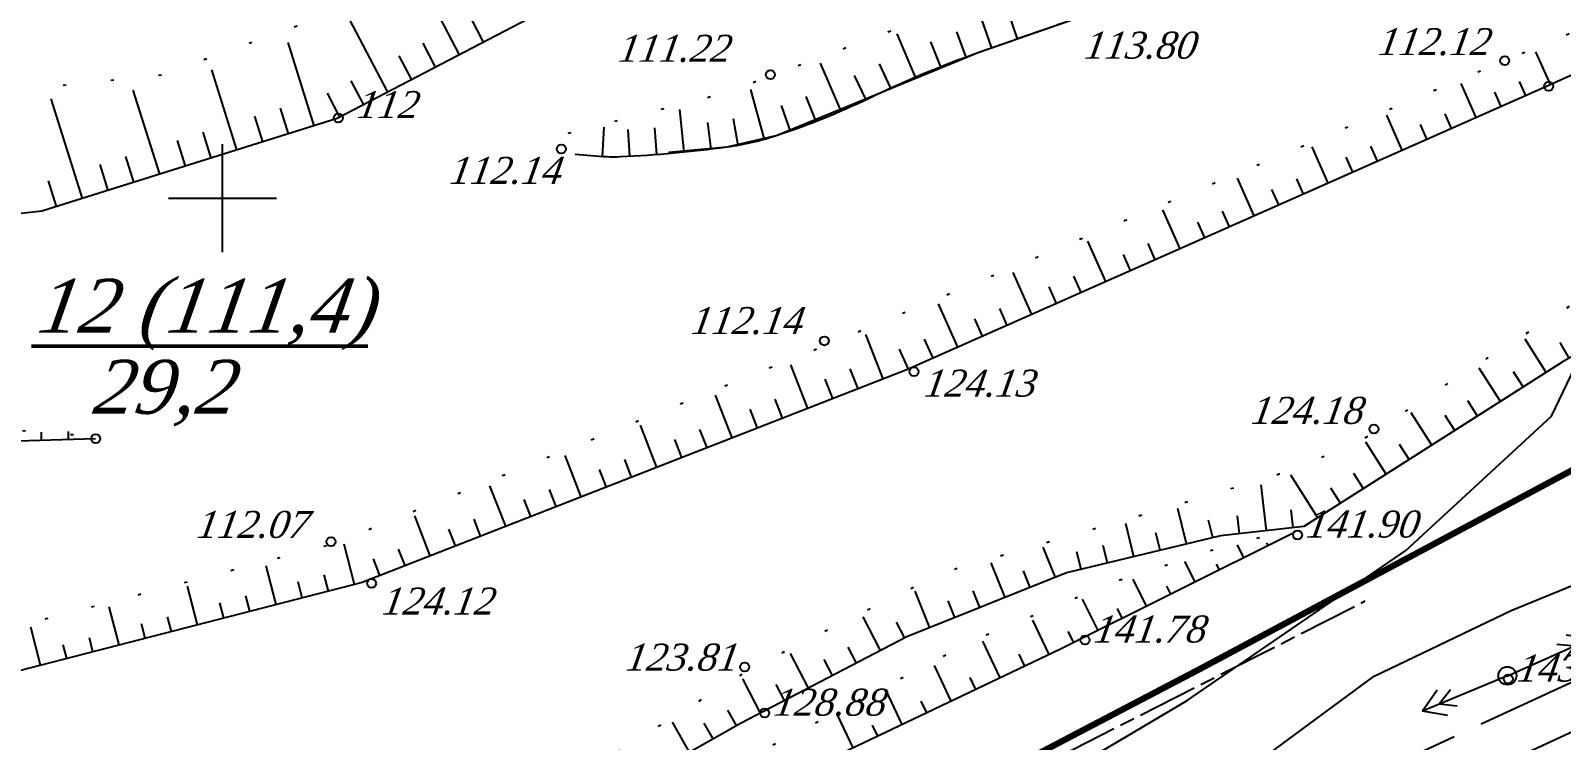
# Model space of a CAD drawing. Header units: millimetres. Extents: x 1400 to 4853, y -623 to 1865.
# Drawn here: x 2894 to 2945, y 1475.2 to 1498.9 of the extents above; entities that cross this region are included whole.
import ezdxf

# ---------------------------------------------------------------- set-up
doc = ezdxf.new("R2010")
doc.units = ezdxf.units.MM
doc.set_wipeout_variables(frame=1)
for name, pattern in [('1_155_C', [3, 2, -0.25, 0.5, -0.25]), ('ADOT1', [1.6, 0.1, -1.5]), ('AHIDDEN5', [9, 8, -1])]:
    doc.linetypes.add(name, pattern=pattern)
for name, color, linetype in [('01_Горизонт_86', 7, 'Continuous'), ('02_Горизонт_100', 7, 'Continuous'), ('02_Горизонт_112', 7, 'Continuous'), ('02_Горизонт_128', 7, 'Continuous'), ('CONT-MNR', 7, 'Continuous'), ('авт_дор', 7, 'Continuous'), ('жел_дор', 7, 'Continuous'), ('кресты', 7, 'Continuous'), ('НАДЗЕМКА', 7, 'Continuous'), ('ПИКЕТЫ', 7, 'Continuous'), ('Скважины', 7, 'Continuous')]:
    doc.layers.add(name, color=color, linetype=linetype)
doc.layers.add('Center_Lines', color=5, linetype='Continuous', plot=False)
doc.styles.add('universw', font='timesi.ttf', dxfattribs={"oblique": 10})

# ---------------------------------------------------------------- blocks, each defined once
blk = doc.blocks.new('108')
at = {"color": 0, "linetype": 'Continuous', "lineweight": 0}
blk.add_wipeout([(0.506, -0.115), (0.515, -0.061), (0.519, -0.007), (0.517, 0.047), (0.509, 0.101), (0.496, 0.154), (0.477, 0.205), (0.453, 0.253), (0.424, 0.299), (0.39, 0.342), (0.352, 0.381), (0.31, 0.416), (0.265, 0.446), (0.217, 0.471), (0.166, 0.491), (0.114, 0.506), (0.06, 0.515), (0.006, 0.519), (-0.048, 0.517), (-0.102, 0.509), (-0.155, 0.496), (-0.206, 0.477), (-0.255, 0.453), (-0.301, 0.424), (-0.343, 0.39), (-0.382, 0.352), (-0.417, 0.31), (-0.447, 0.265), (-0.472, 0.217), (-0.493, 0.166), (-0.507, 0.114), (-0.517, 0.06), (-0.52, 0.006), (-0.518, -0.048), (-0.51, -0.102), (-0.497, -0.155), (-0.478, -0.206), (-0.454, -0.255), (-0.425, -0.301), (-0.391, -0.343), (-0.353, -0.382), (-0.311, -0.417), (-0.266, -0.447), (-0.218, -0.472), (-0.167, -0.493), (-0.115, -0.507), (-0.061, -0.517), (-0.007, -0.52), (0.047, -0.518), (0.101, -0.51), (0.154, -0.497), (0.205, -0.478), (0.253, -0.454), (0.299, -0.425), (0.342, -0.391), (0.381, -0.353), (0.416, -0.311), (0.446, -0.266), (0.471, -0.218), (0.492, -0.167)], dxfattribs=at)
at = {"linetype": 'Continuous'}
h = blk.add_hatch(color=0, dxfattribs=at)
edge = h.paths.add_edge_path()
edge.add_arc((0, 0), 0.0196, 0, 360)
at = {"color": 0, "linetype": 'Continuous'}
for radius in [0.5, 0.0196]:
    blk.add_circle((0, 0), radius, dxfattribs=at)
blk = doc.blocks.new('115_3')
at = {"color": 0, "linetype": 'Continuous'}
for p, q in [((0, 0), (5.1, 0)), ((3.223, 0.492), (4.098, 0)), ((3.223, -0.492), (4.098, 0)), ((3.907, 0.759), (5.1, 0)), ((3.907, -0.759), (5.1, 0))]:
    blk.add_line(p, q, dxfattribs=at)

msp = doc.modelspace()

# ---------------------------------------------------------------- linework, layer by layer
at = {"layer": '01_Горизонт_86', "color": 0, "linetype": 'Continuous'}
for p, q in [((2908.2698, 1498.0926), (2907.1007, 1500.3318)), ((2905.8754, 1496.8423), (2904.5896, 1499.3049)), ((2909.068, 1498.5094), (2908.6514, 1499.3071)), ((2903.4267, 1495.7232), (2902.5559, 1498.5007)), ((2907.4717, 1497.6758), (2907.0551, 1498.4736)), ((2906.6735, 1497.2591), (2906.257, 1498.0569)), ((2900.8491, 1494.9151), (2900.0127, 1497.5831)), ((2898.2716, 1494.1071), (2897.3926, 1496.9109)), ((2905.0773, 1496.4256), (2904.6607, 1497.2234)), ((2895.6941, 1493.299), (2894.6524, 1496.6218)), ((2904.2791, 1496.0088), (2903.8625, 1496.8066)), ((2901.7083, 1495.1845), (2901.4391, 1496.0433)), ((2902.5675, 1495.4539), (2902.2982, 1496.3127)), ((2899.99, 1494.6458), (2899.7207, 1495.5046)), ((2899.1308, 1494.3764), (2898.8616, 1495.2352)), ((2896.5533, 1493.5684), (2896.2841, 1494.4271)), ((2897.4125, 1493.8377), (2897.1432, 1494.6965)), ((2894.835, 1493.0296), (2894.5657, 1493.8884))]:
    msp.add_line(p, q, dxfattribs=at)
at = {"layer": '01_Горизонт_86', "color": 0, "linetype": 'ADOT1', "flags": 128}
msp.add_lwpolyline([(2816.7969, 1498.4469), (2820.6582, 1498.7261), (2831.8102, 1497.7616), (2838.073, 1497.1762), (2870.3377, 1495.9968), (2887.8881, 1496.3221), (2898.3369, 1497.4245), (2903.0097, 1499.1106), (2911.6068, 1502.6263), (2916.7339, 1504.8312), (2929.6738, 1510.0345), (2944.9901, 1515.3522), (2952.4915, 1517.4266), (2957.8338, 1518.5767), (2961.9715, 1519.1598)], dxfattribs=at)
at = {"layer": '01_Горизонт_86', "color": 0, "linetype": 'Continuous', "flags": 128}
msp.add_lwpolyline([(2961.8413, 1519.153), (2948.9739, 1514.3192), (2929.9506, 1507.3212), (2922.6207, 1504.5351), (2916.4126, 1502.3443), (2904.1912, 1495.9629), (2894.3413, 1492.8749), (2885.7496, 1491.9108), (2867.5352, 1492.6879), (2850.5411, 1494.2952), (2834.9531, 1495.4959), (2816.9425, 1498.3609)], dxfattribs=at)
at = {"layer": '01_Горизонт_86', "color": 7, "linetype": 'Continuous'}
msp.add_circle((2904.2233, 1495.9797), 0.15, dxfattribs=at)
at = {"layer": '02_Горизонт_100', "color": 0, "linetype": 'Continuous'}
for p, q in [((2908.2698, 1498.0926), (2907.1007, 1500.3318)), ((2926.0183, 1498.3156), (2925.5028, 1499.7762)), ((2926.875, 1498.6174), (2926.5764, 1499.4664)), ((2905.8754, 1496.8423), (2904.5896, 1499.3049)), ((2909.068, 1498.5094), (2908.6514, 1499.3071)), ((2903.4267, 1495.7232), (2902.5559, 1498.5007)), ((2907.4717, 1497.6758), (2907.0551, 1498.4736)), ((2923.4744, 1497.3405), (2922.8591, 1498.7836)), ((2924.3144, 1497.6861), (2923.9825, 1498.5227)), ((2925.1628, 1498.0103), (2924.8523, 1498.855)), ((2906.6735, 1497.2591), (2906.257, 1498.0569)), ((2900.8491, 1494.9151), (2900.0127, 1497.5831)), ((2920.9956, 1496.2095), (2920.3025, 1497.8057)), ((2921.822, 1496.5863), (2921.4337, 1497.3983)), ((2922.6435, 1496.9737), (2922.2697, 1497.7924)), ((2898.2716, 1494.1071), (2897.3926, 1496.9109)), ((2905.0773, 1496.4256), (2904.6607, 1497.2234)), ((2918.4402, 1495.2684), (2917.9754, 1496.9355)), ((2895.6941, 1493.299), (2894.6524, 1496.6218)), ((2904.2791, 1496.0088), (2903.8625, 1496.8066)), ((2919.3046, 1495.5471), (2919.007, 1496.3965)), ((2920.1561, 1495.8629), (2919.8279, 1496.7009)), ((2901.7083, 1495.1845), (2901.4391, 1496.0433)), ((2902.5675, 1495.4539), (2902.2982, 1496.3127)), ((2915.753, 1494.8395), (2915.6099, 1496.2677)), ((2916.6557, 1494.9402), (2916.5458, 1495.8335)), ((2917.5549, 1495.0669), (2917.3977, 1495.9531)), ((2899.99, 1494.6458), (2899.7207, 1495.5046)), ((2913.0345, 1494.6929), (2913.0922, 1495.6752)), ((2913.942, 1494.699), (2913.8926, 1495.5976)), ((2914.8483, 1494.7591), (2914.7787, 1495.6564)), ((2899.1308, 1494.3764), (2898.8616, 1495.2352)), ((2896.5533, 1493.5684), (2896.2841, 1494.4271)), ((2897.4125, 1493.8377), (2897.1432, 1494.6965)), ((2894.835, 1493.0296), (2894.5657, 1493.8884))]:
    msp.add_line(p, q, dxfattribs=at)
at = {"layer": '02_Горизонт_100', "linetype": 'Continuous'}
for p, q in [((2894.3351, 1485.2306), (2894.327, 1485.5005)), ((2895.2352, 1485.2576), (2895.2271, 1485.5275))]:
    msp.add_line(p, q, dxfattribs=at)
at = {"layer": '02_Горизонт_100', "linetype": 'Continuous', "flags": 128}
msp.add_lwpolyline([(2896.1353, 1485.2847), (2881.6483, 1484.8497), (2869.2253, 1484.3757), (2855.2423, 1486.1067), (2842.5793, 1487.4417), (2826.5408, 1488.8032), (2812.0993, 1490.6907), (2802.7963, 1491.5787), (2794.2586, 1492.7293), (2793.0913, 1493.3337), (2793.2893, 1509.3507), (2795.6443, 1528.4487), (2796.8653, 1545.1497), (2798.8303, 1556.6307), (2802.4513, 1567.0917), (2803.8403, 1582.0917), (2804.8003, 1596.4827), (2805.5263, 1612.6407), (2807.0023, 1623.8247)], dxfattribs=at)
at = {"layer": '02_Горизонт_100', "color": 0, "linetype": 'ADOT1', "flags": 128}
for points in [[(2808.7386, 1623.7452), (2808.293, 1622.5577), (2807.0055, 1612.6618), (2806.3612, 1599.2719), (2804.8778, 1578.9242), (2804.3249, 1572.7851), (2803.8487, 1566.9836), (2803.2036, 1565.0191), (2800.6079, 1557.4987), (2798.329, 1545.0337), (2797.2782, 1534.0392), (2794.6884, 1510.0731), (2794.4432, 1501.0086), (2794.3819, 1494.4551), (2795.9385, 1494.0706), (2802.4902, 1493.1172), (2807.388, 1492.4816), (2818.004, 1491.2491), (2822.1386, 1490.6559), (2831.0968, 1489.7449), (2839.9701, 1489.0246), (2848.9071, 1488.1347), (2857.8653, 1487.1178), (2866.8023, 1486.0161), (2869.336, 1485.7195), (2875.7393, 1485.9737), (2884.5914, 1486.2915), (2896.5876, 1485.329)], [(2911.8915, 1495.4737), (2917.1147, 1496.8177), (2925.9782, 1500.1381), (2934.2877, 1503.1422), (2944.734, 1507.2531), (2951.6191, 1509.3086), (2958.979, 1511.3641), (2965.0726, 1513.4195), (2973.2475, 1516.3661), (2978.075, 1518.1844), (2983.219, 1520.3189), (2984.5643, 1520.7932)], [(2816.7969, 1498.4469), (2820.6582, 1498.7261), (2831.8102, 1497.7616), (2838.073, 1497.1762), (2870.3377, 1495.9968), (2887.8881, 1496.3221), (2898.3369, 1497.4245), (2903.0097, 1499.1106), (2911.6068, 1502.6263), (2916.7339, 1504.8312), (2929.6738, 1510.0345), (2944.9901, 1515.3522), (2952.4915, 1517.4266), (2957.8338, 1518.5767), (2961.9715, 1519.1598)]]:
    msp.add_lwpolyline(points, dxfattribs=at)
at = {"layer": '02_Горизонт_100', "color": 0, "linetype": 'Continuous', "flags": 128}
for points in [[(3015.9501, 1533.4202), (3014.4567, 1532.4119), (3007.3591, 1528.2144), (3000.6489, 1524.7338), (2997.859, 1523.352), (2992.9168, 1521.1625), (2984.5184, 1517.9016), (2981.5035, 1516.9092), (2977.295, 1515.5243), (2973.5816, 1514.1394), (2968.0363, 1511.8148), (2964.422, 1510.4793), (2959.9998, 1509.5827), (2954.702, 1508.0495), (2948.0179, 1505.7743), (2934.9208, 1501.1658), (2928.748, 1499.2684), (2925.5825, 1498.1616), (2918.8557, 1495.3947), (2917.1794, 1495.0081), (2915.2427, 1494.8306)], [(2961.8413, 1519.153), (2948.9739, 1514.3192), (2929.9506, 1507.3212), (2922.6207, 1504.5351), (2916.4126, 1502.3443), (2904.1912, 1495.9629), (2894.3413, 1492.8749), (2885.7496, 1491.9108), (2867.5352, 1492.6879), (2850.5411, 1494.2952), (2834.9531, 1495.4959), (2816.9425, 1498.3609)]]:
    msp.add_lwpolyline(points, dxfattribs=at)
msp.add_lwpolyline([(2948.0179, 1505.7743, 0.0040518), (2940.1464, 1502.99, -0.0061125), (2934.9208, 1501.1658, -0.0123352), (2931.9304, 1500.2441, 0.0115964), (2928.748, 1499.2684, 0.003917), (2928.1668, 1499.0703, 0.000878), (2925.5825, 1498.1616, 0.0276892), (2921.9241, 1496.6355, -0.0331727), (2918.8557, 1495.3947, -0.0456719), (2917.1794, 1495.0081, -0.022024), (2913.6326, 1494.6832, -0.024964), (2913.189, 1494.6843, -0.0104115), (2912.1289, 1494.7622)], format="xyb", dxfattribs=at)
at = {"layer": '02_Горизонт_100', "color": 7, "linetype": 'Continuous'}
for centre in [(2918.6346, 1497.4266), (2904.2233, 1495.9797), (2911.6627, 1494.9491), (2896.1353, 1485.2847)]:
    msp.add_circle(centre, 0.15, dxfattribs=at)
at = {"layer": '02_Горизонт_112', "color": 0, "linetype": 'Continuous'}
for p, q in [((2926.0183, 1498.3156), (2925.5028, 1499.7762)), ((2926.875, 1498.6174), (2926.5764, 1499.4664)), ((2923.4744, 1497.3405), (2922.8591, 1498.7836)), ((2924.3144, 1497.6861), (2923.9825, 1498.5227)), ((2925.1628, 1498.0103), (2924.8523, 1498.855)), ((2944.6369, 1497.0979), (2944.1463, 1498.1868)), ((2920.9956, 1496.2095), (2920.3025, 1497.8057)), ((2921.822, 1496.5863), (2921.4337, 1497.3983)), ((2922.6435, 1496.9737), (2922.2697, 1497.7924)), ((2918.4402, 1495.2684), (2917.9754, 1496.9355)), ((2942.1677, 1496.0016), (2941.6653, 1497.1349)), ((2943.8143, 1496.7316), (2943.605, 1497.2036)), ((2919.3046, 1495.5471), (2919.007, 1496.3965)), ((2920.1561, 1495.8629), (2919.8279, 1496.7009)), ((2942.991, 1496.3666), (2942.7799, 1496.8428)), ((2915.753, 1494.8395), (2915.6099, 1496.2677)), ((2916.6557, 1494.9402), (2916.5458, 1495.8335)), ((2917.5549, 1495.0669), (2917.3977, 1495.9531)), ((2939.6979, 1494.9067), (2939.1784, 1496.0785)), ((2941.3444, 1495.6366), (2941.1296, 1496.1211)), ((2913.942, 1494.699), (2913.8926, 1495.5976)), ((2914.8483, 1494.7591), (2914.7787, 1495.6564)), ((2940.5211, 1495.2716), (2940.3045, 1495.7603)), ((2937.228, 1493.8117), (2936.6915, 1495.0221)), ((2938.8746, 1494.5417), (2938.6543, 1495.0387)), ((2938.0513, 1494.1767), (2937.8292, 1494.6778)), ((2934.7582, 1492.7168), (2934.2024, 1493.9706)), ((2936.4048, 1493.4468), (2936.1789, 1493.9562)), ((2935.5815, 1493.0818), (2935.3538, 1493.5954)), ((2932.2884, 1491.6219), (2931.7114, 1492.9233)), ((2933.9349, 1492.3518), (2933.7035, 1492.8737)), ((2933.1116, 1491.9869), (2932.8784, 1492.5129)), ((2929.8185, 1490.5269), (2929.2205, 1491.876)), ((2931.4651, 1491.2569), (2931.2282, 1491.7913)), ((2930.6418, 1490.8919), (2930.4031, 1491.4304)), ((2927.3487, 1489.432), (2926.7295, 1490.8287)), ((2928.172, 1489.797), (2927.9277, 1490.348)), ((2928.9952, 1490.162), (2928.7528, 1490.7088)), ((2924.8788, 1488.3371), (2924.2386, 1489.7814)), ((2925.7021, 1488.7021), (2925.4461, 1489.2795)), ((2926.5254, 1489.067), (2926.2774, 1489.6263)), ((2922.394, 1487.2782), (2921.8133, 1488.7657)), ((2923.2323, 1487.6071), (2922.9375, 1488.272)), ((2924.0556, 1487.9721), (2923.7737, 1488.6078)), ((2919.8773, 1486.2957), (2919.3105, 1487.7478)), ((2920.7162, 1486.6232), (2920.4609, 1487.2773)), ((2921.5551, 1486.9507), (2921.2966, 1487.6129)), ((2917.3606, 1485.3133), (2916.8034, 1486.7406)), ((2918.1995, 1485.6408), (2917.9537, 1486.2703)), ((2919.0384, 1485.9682), (2918.7894, 1486.606)), ((2914.8439, 1484.3309), (2914.2964, 1485.7335)), ((2915.6828, 1484.6583), (2915.4466, 1485.2634)), ((2916.5217, 1484.9858), (2916.2823, 1485.599)), ((2912.3272, 1483.3484), (2911.7893, 1484.7263)), ((2913.1661, 1483.6759), (2912.9395, 1484.2565)), ((2914.005, 1484.0034), (2913.7752, 1484.5921)), ((2909.8105, 1482.366), (2909.2823, 1483.7191)), ((2911.4883, 1483.021), (2911.2658, 1483.591)), ((2910.6494, 1482.6935), (2910.428, 1483.2607)), ((2907.2938, 1481.3836), (2906.7752, 1482.7119)), ((2908.9716, 1482.0385), (2908.7524, 1482.6)), ((2908.1327, 1481.7111), (2907.9146, 1482.2696)), ((2904.7675, 1480.4309), (2904.4225, 1481.7703)), ((2906.4549, 1481.0561), (2906.2391, 1481.6089)), ((2902.1512, 1479.757), (2901.8184, 1481.0489)), ((2905.616, 1480.7286), (2905.4013, 1481.2785)), ((2903.8954, 1480.2063), (2903.7553, 1480.7502)), ((2899.5349, 1479.0831), (2899.2044, 1480.3663)), ((2901.2791, 1479.5324), (2901.1461, 1480.0488)), ((2903.0233, 1479.9817), (2902.8855, 1480.5164)), ((2896.9187, 1478.4092), (2896.5904, 1479.6836)), ((2900.407, 1479.3078), (2900.2764, 1479.815)), ((2894.3024, 1477.7353), (2893.9764, 1479.001)), ((2897.7908, 1478.6339), (2897.6672, 1479.1135)), ((2898.6628, 1478.8585), (2898.5369, 1479.3474)), ((2896.0466, 1478.1846), (2895.9277, 1478.6459)), ((2895.1745, 1477.96), (2895.058, 1478.4121))]:
    msp.add_line(p, q, dxfattribs=at)
at = {"layer": '02_Горизонт_112', "color": 0, "linetype": 'ADOT1', "flags": 128}
msp.add_lwpolyline([(2911.8915, 1495.4737), (2917.1147, 1496.8177), (2925.9782, 1500.1381), (2934.2877, 1503.1422), (2944.734, 1507.2531), (2951.6191, 1509.3086), (2958.979, 1511.3641), (2965.0726, 1513.4195), (2973.2475, 1516.3661), (2978.075, 1518.1844), (2983.219, 1520.3189), (2984.5643, 1520.7932)], dxfattribs=at)
at = {"layer": '02_Горизонт_112', "color": 0, "linetype": 'Continuous', "flags": 128}
msp.add_lwpolyline([(2948.0179, 1505.7743, 0.0040518), (2940.1464, 1502.99, -0.0061125), (2934.9208, 1501.1658, -0.0123352), (2931.9304, 1500.2441, 0.0115964), (2928.748, 1499.2684, 0.003917), (2928.1668, 1499.0703, 0.000878), (2925.5825, 1498.1616, 0.0276892), (2921.9241, 1496.6355, -0.0331727), (2918.8557, 1495.3947, -0.0456719), (2917.1794, 1495.0081, -0.022024), (2913.6326, 1494.6832, -0.024964), (2913.189, 1494.6843, -0.0104115), (2912.1289, 1494.7622)], format="xyb", dxfattribs=at)
at = {"layer": '02_Горизонт_112', "color": 7, "linetype": 'Continuous'}
for centre in [(2943.1153, 1497.8944), (2918.6346, 1497.4266), (2944.5809, 1497.0355), (2911.6627, 1494.9491), (2920.433, 1488.5504), (2923.4172, 1487.5245), (2903.9846, 1481.8523), (2905.334, 1480.4605)]:
    msp.add_circle(centre, 0.15, dxfattribs=at)
at = {"layer": '02_Горизонт_128', "color": 0, "linetype": 'Continuous'}
for p, q in [((2944.4956, 1487.4962), (2943.7922, 1488.6016)), ((2945.2635, 1487.9704), (2944.9644, 1488.4905)), ((2942.9726, 1486.527), (2942.2653, 1487.6386)), ((2943.7341, 1487.0116), (2943.412, 1487.5178)), ((2940.688, 1485.0733), (2939.9996, 1486.1553)), ((2942.2111, 1486.0425), (2941.889, 1486.5487)), ((2941.4495, 1485.5579), (2941.1274, 1486.0641)), ((2939.165, 1484.1042), (2938.4891, 1485.1664)), ((2939.9265, 1484.5887), (2939.6044, 1485.0949)), ((2938.4035, 1483.6196), (2938.0813, 1484.1258)), ((2935.1682, 1482.219), (2934.9991, 1483.7543)), ((2936.8804, 1482.6504), (2935.9795, 1484.0662)), ((2937.6419, 1483.135), (2937.3198, 1483.6412)), ((2932.5021, 1481.7767), (2932.218, 1482.9551)), ((2933.3796, 1481.9883), (2933.239, 1482.5715)), ((2934.271, 1482.1202), (2934.2053, 1482.7165)), ((2936.0654, 1482.3179), (2935.9997, 1482.9143)), ((2930.7472, 1481.3535), (2930.4804, 1482.4597)), ((2931.6247, 1481.5651), (2931.484, 1482.1484)), ((2928.1325, 1480.6633), (2927.7291, 1481.6695)), ((2929.8697, 1481.1419), (2929.7291, 1481.7252)), ((2926.4569, 1479.9915), (2925.9929, 1481.1487)), ((2928.9922, 1480.9303), (2928.8516, 1481.5136)), ((2927.2947, 1480.3274), (2927.0714, 1480.8843)), ((2923.9435, 1478.9838), (2923.4567, 1480.1979)), ((2925.6191, 1479.6556), (2925.3958, 1480.2125)), ((2924.7813, 1479.3197), (2924.558, 1479.8766)), ((2922.3084, 1478.2239), (2921.7214, 1479.3511)), ((2923.109, 1478.6407), (2922.8318, 1479.1729)), ((2919.9066, 1476.9732), (2919.306, 1478.1267)), ((2921.5078, 1477.807), (2921.2307, 1478.3391)), ((2920.7072, 1477.3901), (2920.4301, 1477.9222)), ((2918.3055, 1476.1394), (2917.7131, 1477.2769)), ((2919.1061, 1476.5563), (2918.8289, 1477.0885)), ((2917.5073, 1475.718), (2917.2121, 1476.2404)), ((2915.9356, 1474.8299), (2915.3654, 1475.839)), ((2916.7215, 1475.274), (2916.4263, 1475.7964))]:
    msp.add_line(p, q, dxfattribs=at)
at = {"layer": '02_Горизонт_128', "color": 7, "linetype": 'Continuous'}
for p, q in [((2934.4143, 1481.32), (2934.2018, 1481.7456)), ((2935.2242, 1481.7245), (2935.1793, 1481.8145)), ((2932.7946, 1480.511), (2932.4547, 1481.1914)), ((2933.6045, 1480.9155), (2933.5096, 1481.1055)), ((2931.1749, 1479.702), (2930.7248, 1480.6031)), ((2931.9847, 1480.1065), (2931.8531, 1480.3701)), ((2929.5551, 1478.8929), (2929.0353, 1479.9336)), ((2930.365, 1479.2974), (2930.2003, 1479.6271)), ((2927.9317, 1478.0914), (2927.3861, 1479.2383)), ((2926.2967, 1477.3137), (2925.7149, 1478.5368)), ((2928.7452, 1478.4884), (2928.5634, 1478.8526)), ((2927.1142, 1477.7025), (2926.9263, 1478.0975)), ((2924.6617, 1476.5359), (2924.0988, 1477.7193)), ((2925.4792, 1476.9248), (2925.2872, 1477.3284)), ((2923.0267, 1475.7581), (2922.49, 1476.8865)), ((2923.8442, 1476.147), (2923.6609, 1476.5323)), ((2921.3917, 1474.9804), (2920.8807, 1476.0547)), ((2922.2092, 1475.3693), (2922.0347, 1475.7362))]:
    msp.add_line(p, q, dxfattribs=at)
at = {"layer": '02_Горизонт_128', "color": 7, "linetype": 'ADOT1', "flags": 128}
msp.add_lwpolyline([(2790.1162, 1467.9889), (2793.3347, 1469.9057), (2798.2908, 1470.3182), (2801.1819, 1470.2495), (2807.0328, 1469.7681), (2813.7787, 1469.0805), (2818.3218, 1468.7367), (2821.3505, 1468.7367), (2825.7062, 1469.1736), (2832.5774, 1468.9423), (2836.0516, 1468.3253), (2843.7896, 1469.2087), (2849.5047, 1468.5167), (2856.5567, 1468.3348), (2860.5063, 1468.699), (2864.8905, 1468.1313), (2870.3426, 1467.3144), (2879.853, 1466.7873), (2885.1273, 1467.1691), (2892.5264, 1468.3667), (2895.0482, 1468.6675), (2900.7118, 1468.4513), (2904.6417, 1468.404), (2907.2458, 1469.1135), (2910.0866, 1470.4852), (2914.8821, 1473.0947), (2921.1793, 1476.3583), (2925.4532, 1478.5911), (2930.1406, 1480.5304), (2933.5023, 1481.6182), (2936.2484, 1482.3277)], dxfattribs=at)
at = {"layer": '02_Горизонт_128', "color": 7, "linetype": 'Continuous', "flags": 128}
msp.add_lwpolyline([(2936.0341, 1482.1291), (2928.3252, 1478.2786), (2919.8543, 1474.2491), (2911.2192, 1469.5073), (2899.5422, 1464.14), (2897.6796, 1463.3528), (2890.998, 1461.2647), (2884.4014, 1460.4762), (2873.7452, 1460.3635), (2863.3309, 1462.1743), (2859.2041, 1462.6176), (2841.5328, 1464.9476), (2828.8356, 1465.6271), (2814.5926, 1466.6929), (2805.7169, 1467.5851), (2799.8556, 1467.7524), (2795.128, 1467.6553), (2790.9386, 1467.9035)], dxfattribs=at)
at = {"layer": '02_Горизонт_128', "color": 7, "linetype": 'Continuous'}
for centre in [(2938.7522, 1485.6092), (2936.2058, 1482.0781), (2929.1236, 1478.5772), (2917.7749, 1477.6757), (2918.4431, 1476.1361)]:
    msp.add_circle(centre, 0.15, dxfattribs=at)
at = {"layer": 'Center_Lines', "linetype": '1_155_C', "flags": 128}
msp.add_lwpolyline([(2904.2239, 1462.4955), (2938.4654, 1479.8753)], dxfattribs=at)
at = {"layer": 'кресты', "color": 3, "linetype": 'Continuous'}
for p, q in [((2900.3623, 1491.5067), (2900.3623, 1495.1067)), ((2898.5623, 1493.3067), (2902.1623, 1493.3067))]:
    msp.add_line(p, q, dxfattribs=at)
at = {"layer": 'Скважины', "color": 0, "linetype": 'Continuous', "lineweight": 50}
msp.add_line((2893.9927, 1488.3764), (2905.2118, 1488.3745), dxfattribs=at)

# ---------------------------------------------------------------- block references
at = {"layer": 'НАДЗЕМКА', "color": 7, "linetype": 'Continuous', "xscale": 0.6, "yscale": 0.6, "zscale": 0.6}
msp.add_blockref('108', (2943.2023, 1477.3827), dxfattribs=at)

# ---------------------------------------------------------------- texts
at = {"layer": '01_Горизонт_86', "color": 7, "linetype": 'Continuous', "style": 'universw', "oblique": 10}
msp.add_text('112', height=0.9, dxfattribs=at).set_placement((2904.8233, 1495.9797))
at = {"layer": '02_Горизонт_100', "color": 7, "linetype": 'Continuous', "style": 'universw', "oblique": 10}
for s, p in [('111.22', (2913.5314, 1497.8569)), ('113.80', (2929.068, 1497.9594)), ('112', (2904.8233, 1495.9797)), ('112.14', (2907.9153, 1493.7843))]:
    msp.add_text(s, height=0.9, dxfattribs=at).set_placement(p)
at = {"layer": '02_Горизонт_112', "color": 7, "linetype": 'Continuous', "style": 'universw', "oblique": 10}
for s, p in [('112.12', (2938.8669, 1498.078)), ('113.80', (2929.068, 1497.9594)), ('112.14', (2907.9153, 1493.7843)), ('112.14', (2915.9603, 1488.7767)), ('124.13', (2923.729, 1486.6892)), ('112.07', (2899.4824, 1481.9788)), ('124.12', (2905.6639, 1479.4235))]:
    msp.add_text(s, height=0.9, dxfattribs=at).set_placement(p)
at = {"layer": '02_Горизонт_128', "color": 7, "linetype": 'Continuous', "style": 'universw', "oblique": 10}
for s, p in [('124.18', (2934.6406, 1485.7813)), ('141.90', (2936.4744, 1481.9914)), ('141.78', (2929.3921, 1478.4905)), ('123.81', (2913.7818, 1477.5537)), ('128.88', (2918.7117, 1476.0494))]:
    msp.add_text(s, height=0.9, dxfattribs=at).set_placement(p)
at = {"layer": 'Скважины', "color": 7, "style": 'universw', "oblique": 10}
for s, p in [('12 (111,4)', (2894.1421, 1488.8201)), ('29,2', (2896.0038, 1486.1193))]:
    msp.add_text(s, height=1.8, dxfattribs=at).set_placement(p)

# ---------------------------------------------------------------- next in the draw order: linework, layer by layer
at = {"layer": '02_Горизонт_100', "color": 0, "linetype": 'Continuous', "flags": 128}
msp.add_lwpolyline([(2981.5035, 1516.9092, -0.0000069), (2978.0478, 1515.772, 0.0000317)], format="xyb", dxfattribs=at)
at = {"layer": '02_Горизонт_112', "color": 0, "linetype": 'Continuous', "flags": 128}
msp.add_lwpolyline([(2981.5035, 1516.9092, -0.0000069), (2978.0478, 1515.772, 0.0000317)], format="xyb", dxfattribs=at)
msp.add_lwpolyline([(2965.9839, 1506.7176), (2944.4038, 1496.9929), (2923.1993, 1487.5925), (2905.0199, 1480.496), (2884.6854, 1475.2582), (2868.6057, 1476.543), (2854.4426, 1477.9725), (2824.0079, 1479.7835), (2805.2179, 1481.1259), (2793.1695, 1482.8105), (2777.8993, 1483.4367)], dxfattribs=at)
at = {"layer": '02_Горизонт_112', "color": 250, "linetype": 'ADOT1', "flags": 128}
msp.add_lwpolyline([(2778.3171, 1484.9069), (2790.8574, 1484.2646), (2804.5178, 1483.0058), (2813.0145, 1482.4586), (2836.118, 1481.2748), (2853.3025, 1479.7433), (2872.2559, 1478.0628), (2882.4467, 1476.7977), (2884.9777, 1476.7977), (2904.0588, 1481.788), (2920.8237, 1488.5444), (2935.4876, 1494.6729), (2943.5741, 1498.0913), (2954.5474, 1502.679), (2961.987, 1505.9589), (2966.0995, 1506.8366)], dxfattribs=at)
at = {"layer": '02_Горизонт_128', "color": 32, "linetype": 'ADOT1', "flags": 128}
msp.add_lwpolyline([(2794.2951, 1472.2495), (2794.2951, 1472.2495), (2797.219, 1473.8259), (2800.0501, 1474.104), (2805.1554, 1473.4086), (2811.3746, 1472.7595), (2816.4799, 1472.574), (2821.678, 1472.0177), (2826.3834, 1472.1103), (2831.6279, 1472.3885), (2833.4844, 1472.8521), (2835.9442, 1472.9912), (2839.5643, 1472.203), (2842.6275, 1471.0903), (2846.5369, 1470.3011), (2849.9713, 1469.6983), (2855.1694, 1469.4665), (2859.5048, 1469.7898), (2862.6144, 1470.4852), (2866.9771, 1470.6707), (2873.5676, 1470.1607), (2878.549, 1469.6581), (2881.6173, 1469.2932), (2883.6628, 1469.0378), (2888.9791, 1469.7055), (2893.8835, 1470.522), (2896.9779, 1470.522), (2899.7803, 1470.3471), (2903.1667, 1470.2304), (2906.6698, 1471.1636), (2910.7567, 1473.1466), (2913.0337, 1474.5464), (2918.0256, 1477.6376), (2921.2368, 1479.2707), (2924.448, 1480.8455), (2928.8852, 1482.1286), (2932.5051, 1483.1784), (2935.5995, 1484.1116), (2938.2268, 1485.1615), (2942.1835, 1487.76), (2948.2494, 1491.5822), (2951.8889, 1493.4467), (2953.942, 1494.2857), (2957.8808, 1493.7912), (2961.6947, 1495.6274), (2967.6772, 1499.3114), (2969.2396, 1500.6885), (2973.2373, 1502.846), (2977.6124, 1505.6643), (2978.8991, 1507.7759), (2980.0019, 1509.9333), (2981.8399, 1510.2546), (2984.2753, 1510.3923), (2986.7567, 1511.9531), (2993.7206, 1514.8334), (3000.2574, 1517.4014), (3007.5286, 1519.8226), (3012.0823, 1521.5835), (3018.5764, 1524.3111), (3019.4237, 1524.1368)], dxfattribs=at)
at = {"layer": '02_Горизонт_128', "color": 250, "linetype": 'ADOT1', "flags": 128}
msp.add_lwpolyline([(2794.2951, 1472.2495), (2794.2951, 1472.2495), (2797.219, 1473.8259), (2800.0501, 1474.104), (2805.1554, 1473.4086), (2811.3746, 1472.7595), (2816.4799, 1472.574), (2821.678, 1472.0177), (2826.3834, 1472.1103), (2831.6279, 1472.3885), (2833.4844, 1472.8521), (2835.9442, 1472.9912), (2839.5643, 1472.203), (2842.6275, 1471.0903), (2846.5369, 1470.3011), (2849.9713, 1469.6983), (2855.1694, 1469.4665), (2859.5048, 1469.7898), (2862.6144, 1470.4852), (2866.9771, 1470.6707), (2873.5676, 1470.1607), (2878.549, 1469.6581), (2881.6173, 1469.2932), (2883.6628, 1469.0378), (2888.9791, 1469.7055), (2893.8835, 1470.522), (2896.9779, 1470.522), (2899.7803, 1470.3471), (2903.1667, 1470.2304), (2906.6698, 1471.1636), (2910.7567, 1473.1466), (2913.0337, 1474.5464), (2918.0256, 1477.6376), (2921.2368, 1479.2707), (2924.448, 1480.8455), (2928.8852, 1482.1286), (2932.5051, 1483.1784), (2935.5995, 1484.1116), (2938.2268, 1485.1615), (2942.1835, 1487.76), (2948.2494, 1491.5822), (2951.8889, 1493.4467), (2953.942, 1494.2857), (2957.8808, 1493.7912), (2961.6947, 1495.6274), (2967.6772, 1499.3114), (2969.2396, 1500.6885), (2973.2373, 1502.846), (2977.6124, 1505.6643), (2978.8991, 1507.7759), (2980.0019, 1509.9333), (2981.8399, 1510.2546), (2984.2753, 1510.3923), (2986.7567, 1511.9531), (2993.7206, 1514.8334), (3000.2574, 1517.4014), (3007.5286, 1519.8226), (3012.0823, 1521.5835), (3018.5764, 1524.3111), (3019.4237, 1524.1368)], dxfattribs=at)
at = {"layer": '02_Горизонт_128', "color": 0, "linetype": 'Continuous', "flags": 128}
msp.add_lwpolyline([(3006.0977, 1517.6961), (2998.7264, 1515.1041), (2991.355, 1512.4531), (2987.404, 1510.5091), (2984.8093, 1508.9775), (2981.5069, 1508.624), (2980.2686, 1507.5636), (2978.7892, 1505.1912), (2975.7227, 1502.5992), (2972.3024, 1500.8908), (2970.0026, 1499.7126), (2964.9752, 1496.2153), (2958.7243, 1493.3876), (2956.8962, 1492.7985), (2955.4809, 1493.152), (2952.9452, 1492.3861), (2945.0287, 1487.8354), (2936.419, 1482.3568), (2933.6369, 1482.0503), (2928.5064, 1480.8132), (2923.1795, 1478.6775), (2917.6363, 1475.7909), (2911.7982, 1472.492)], dxfattribs=at)
at = {"layer": 'CONT-MNR', "color": 30, "linetype": 'Continuous', "flags": 128}
for points, elevation in [([(2933.9992, 1473.5418), (2935.2516, 1474.7734), (2938.7634, 1477.371), (2943.3243, 1479.5584), (2947.8851, 1481.4268), (2951.2145, 1482.794), (2954.8175, 1484.2523), (2963.0129, 1487.9716), (2969.6468, 1491.5408), (2975.9162, 1494.1631), (2982.4773, 1496.9312), (2990.2265, 1499.5653), (2998.1165, 1501.107), (3004.313, 1502.054)], 42.9), ([(2907.1137, 1465.1647), (2912.0058, 1466.5885), (2920.8066, 1470.6786), (2926.6961, 1473.099), (2932.5307, 1476.5556), (2939.8189, 1481.5622), (2944.6777, 1486.0378), (2945.5887, 1487.9342)], 42.6)]:
    msp.add_lwpolyline(points, dxfattribs=dict(at, elevation=elevation))
at = {"layer": 'авт_дор', "color": 7, "linetype": 'AHIDDEN5', "flags": 128}
for points in [[(2892.2517, 1457.9665), (2895.6968, 1457.4939), (2898.5727, 1457.4152), (2900.7121, 1457.8942), (2914.0019, 1464.489), (2923.4509, 1469.2085), (2931.9573, 1471.3369), (2939.83, 1474.6169), (2956.392, 1482.2753), (2974.8211, 1489.321), (2983.532, 1493.0127), (2984.3694, 1494.0693), (2984.5048, 1494.8135), (2981.7604, 1502.3526), (2982.0293, 1504.192), (2983.1432, 1506.7562), (2986.1388, 1507.8676), (3002.4642, 1513.3136), (3012.1068, 1518.5218), (3019.9342, 1523.4513), (3022.2031, 1525.4254), (3022.9708, 1528.0028), (3027.1853, 1537.0682), (3030.4656, 1551.0156), (3037.5315, 1573.0076), (3039.3433, 1579.768), (3045.1006, 1595.8472), (3053.6617, 1620.1195), (3055.0614, 1624.3746)], [(2892.0478, 1456.4805), (2895.5739, 1455.9967), (2898.7183, 1455.9107), (2901.2166, 1456.47), (2914.6704, 1463.1462), (2923.9742, 1467.7932), (2932.4304, 1469.909), (2940.4334, 1473.2433), (2956.9753, 1480.8924), (2975.3818, 1487.9295), (2984.4698, 1491.781), (2985.778, 1493.4316), (2986.0533, 1494.9447), (2983.2994, 1502.5101), (2983.4846, 1503.7775), (2984.2643, 1505.5722), (2986.6371, 1506.4526), (3003.0624, 1511.9319), (3012.8637, 1517.2259), (3020.8315, 1522.2437), (3023.5163, 1524.5797), (3024.3772, 1527.4697), (3028.6102, 1536.5752), (3031.912, 1550.6139), (3038.9709, 1572.5838), (3040.7763, 1579.3203), (3046.514, 1595.3449), (3055.079, 1619.628), (3056.5068, 1623.6618)]]:
    msp.add_lwpolyline(points, dxfattribs=at)
at = {"layer": 'жел_дор', "color": 7, "const_width": 0.21, "flags": 128}
msp.add_lwpolyline([(2904.1117, 1462.4978), (2933.0344, 1477.6516), (2945.9356, 1484.5437), (2960.6151, 1492.3989), (2970.5537, 1497.4783), (2978.244, 1500.8916), (2988.0652, 1504.678), (2996.0316, 1507.6233), (3005.8292, 1510.4026), (3013.0166, 1512.1031), (3020.2436, 1513.1345), (3023.4556, 1513.5356)], dxfattribs=at)
at = {"layer": 'ПИКЕТЫ', "color": 7, "linetype": 'Continuous'}
msp.add_circle((2943.2311, 1477.2741), 0.15, dxfattribs=at)

# ---------------------------------------------------------------- next in the draw order: block references
at = {"layer": 'НАДЗЕМКА', "color": 7, "linetype": 'Continuous'}
for xscale, yscale, zscale, rotation in [(0.5999999999999999, 0.5999999999999999, 0.5999999999999999, 23.9329), (0.6, 0.6, 0.6, 202.6244)]:
    msp.add_blockref('115_3', (2943.2023, 1477.3827), dxfattribs=dict(at, xscale=xscale, yscale=yscale, zscale=zscale, rotation=rotation))

# ---------------------------------------------------------------- next in the draw order: texts
at = {"layer": 'ПИКЕТЫ', "color": 7, "linetype": 'Continuous', "style": 'universw', "oblique": 10}
msp.add_text('143.33', height=0.9, dxfattribs=at).set_placement((2943.4996, 1477.1875))

doc.saveas('drawing.dxf')
